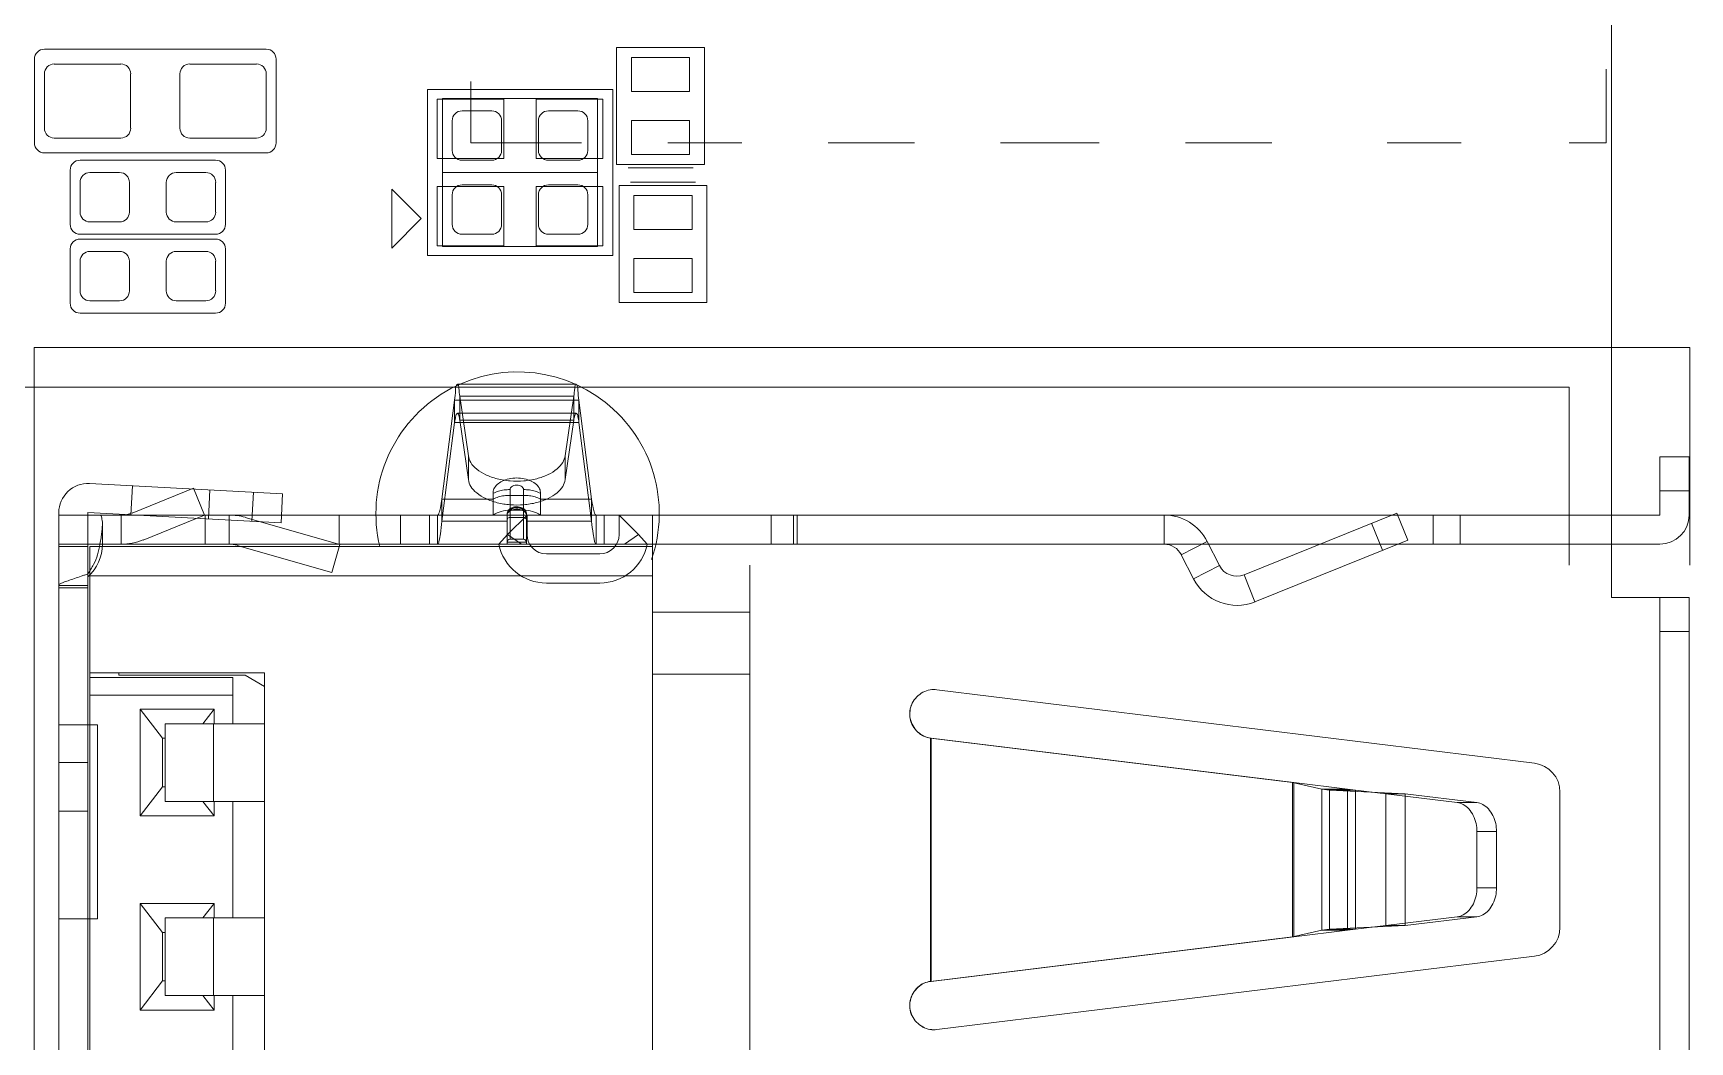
# Model space of a CAD drawing. Extents: x 14416 to 15769, y -3933 to -3562.
# Drawn here: x 14560.13 to 14577.21, y -3844.55 to -3834.16 of the extents above; entities that cross this region are included whole.
import ezdxf

# ---------------------------------------------------------------- set-up
doc = ezdxf.new("R2010")
doc.units = 0
doc.header["$LTSCALE"] = 3
doc.layers.get('0').update_dxf_attribs({"color": 2, "linetype": 'CONTINUOUS', "lineweight": 9})

msp = doc.modelspace()

# ---------------------------------------------------------------- linework, layer by layer
at = {"color": 4, "linetype": 'Continuous'}
msp.add_line((14576.399, -3835.523), (14576.399, -3814.723), dxfattribs=at)
at = {"color": 2, "linetype": 'Continuous'}
msp.add_line((14576.4, -3839.638), (14576.4, -3832.623), dxfattribs=at)
at = {"color": 5, "linetype": 'Continuous'}
for p, q in [((14560.149, -3835.29), (14560.149, -3834.426)), ((14560.25, -3834.324), (14562.536, -3834.324)), ((14562.638, -3834.426), (14562.638, -3835.29)), ((14566.148, -3835.51), (14566.148, -3834.307)), ((14566.148, -3834.307), (14567.053, -3834.307)), ((14567.053, -3834.307), (14567.053, -3835.51)), ((14576.345, -3835.29), (14576.345, -3834.528)), ((14564.197, -3836.45), (14564.197, -3834.739)), ((14564.197, -3834.739), (14566.108, -3834.739)), ((14564.644, -3834.655), (14564.644, -3835.29)), ((14566.108, -3834.739), (14566.108, -3836.45)), ((14564.352, -3834.832), (14564.352, -3836.356)), ((14565.952, -3834.832), (14564.352, -3834.832)), ((14565.952, -3836.356), (14565.952, -3834.832)), ((14564.644, -3835.29), (14565.787, -3835.29)), ((14566.676, -3835.29), (14567.438, -3835.29)), ((14568.327, -3835.29), (14569.216, -3835.29)), ((14570.105, -3835.29), (14571.121, -3835.29)), ((14572.01, -3835.29), (14572.899, -3835.29)), ((14574.088, -3835.29), (14574.85, -3835.29)), ((14575.964, -3835.29), (14576.345, -3835.29)), ((14562.536, -3835.391), (14560.25, -3835.391)), ((14560.618, -3835.467), (14562.015, -3835.467)), ((14560.517, -3836.128), (14560.517, -3835.569)), ((14562.117, -3835.569), (14562.117, -3836.128)), ((14564.352, -3835.594), (14565.952, -3835.594)), ((14567.053, -3835.51), (14566.148, -3835.51)), ((14566.935, -3835.546), (14566.266, -3835.546)), ((14563.83, -3836.372), (14563.83, -3835.766)), ((14563.83, -3835.766), (14564.133, -3836.069)), ((14566.173, -3836.933), (14566.173, -3835.729)), ((14566.173, -3835.729), (14567.078, -3835.729)), ((14566.291, -3835.693), (14566.96, -3835.693)), ((14567.078, -3835.729), (14567.078, -3836.933)), ((14564.133, -3836.069), (14563.83, -3836.372)), ((14562.015, -3836.229), (14560.618, -3836.229)), ((14560.618, -3836.28), (14562.015, -3836.28)), ((14560.517, -3836.941), (14560.517, -3836.382)), ((14562.117, -3836.382), (14562.117, -3836.941)), ((14566.108, -3836.45), (14564.197, -3836.45)), ((14564.352, -3836.356), (14565.952, -3836.356)), ((14567.078, -3836.933), (14566.173, -3836.933)), ((14562.015, -3837.042), (14560.618, -3837.042)), ((14560.146, -3853.959), (14560.146, -3837.397)), ((14560.146, -3837.397), (14577.208, -3837.397)), ((14577.207, -3839.638), (14577.207, -3837.397)), ((14575.963, -3837.804), (14550.961, -3837.804)), ((14575.963, -3839.638), (14575.963, -3837.804))]:
    msp.add_line(p, q, dxfattribs=at)
at = {"color": 6, "linetype": 'Continuous'}
for p, q in [((14566.3, -3834.759), (14566.3, -3834.409)), ((14566.3, -3834.409), (14566.9, -3834.409)), ((14566.9, -3834.409), (14566.9, -3834.759)), ((14560.25, -3835.137), (14560.25, -3834.578)), ((14560.352, -3834.477), (14561.038, -3834.477)), ((14561.139, -3834.578), (14561.139, -3835.137)), ((14561.647, -3835.137), (14561.647, -3834.578)), ((14561.749, -3834.477), (14562.435, -3834.477)), ((14562.536, -3834.578), (14562.536, -3835.137)), ((14566.9, -3834.759), (14566.3, -3834.759)), ((14564.298, -3835.45), (14564.298, -3834.84)), ((14564.298, -3834.84), (14564.984, -3834.84)), ((14564.555, -3834.959), (14564.86, -3834.959)), ((14564.984, -3834.84), (14564.984, -3835.45)), ((14565.32, -3835.45), (14565.32, -3834.84)), ((14565.32, -3834.84), (14566.006, -3834.84)), ((14565.444, -3834.959), (14565.749, -3834.959)), ((14566.006, -3834.84), (14566.006, -3835.45)), ((14564.454, -3835.366), (14564.454, -3835.061)), ((14564.962, -3835.061), (14564.962, -3835.366)), ((14565.343, -3835.366), (14565.343, -3835.061)), ((14565.851, -3835.061), (14565.851, -3835.366)), ((14566.3, -3835.409), (14566.3, -3835.059)), ((14566.3, -3835.059), (14566.9, -3835.059)), ((14566.9, -3835.059), (14566.9, -3835.409)), ((14561.038, -3835.239), (14560.352, -3835.239)), ((14562.435, -3835.239), (14561.749, -3835.239)), ((14564.984, -3835.45), (14564.298, -3835.45)), ((14564.86, -3835.467), (14564.555, -3835.467)), ((14566.006, -3835.45), (14565.32, -3835.45)), ((14565.749, -3835.467), (14565.444, -3835.467)), ((14566.9, -3835.409), (14566.3, -3835.409)), ((14560.72, -3835.594), (14561.025, -3835.594)), ((14561.609, -3835.594), (14561.914, -3835.594)), ((14560.618, -3836.001), (14560.618, -3835.696)), ((14561.126, -3835.696), (14561.126, -3836.001)), ((14561.507, -3836.001), (14561.507, -3835.696)), ((14562.015, -3835.696), (14562.015, -3836.001)), ((14564.298, -3836.348), (14564.298, -3835.739)), ((14564.298, -3835.739), (14564.984, -3835.739)), ((14564.454, -3836.128), (14564.454, -3835.823)), ((14564.555, -3835.721), (14564.86, -3835.721)), ((14564.962, -3835.823), (14564.962, -3836.128)), ((14564.984, -3835.739), (14564.984, -3836.348)), ((14565.32, -3836.348), (14565.32, -3835.739)), ((14565.32, -3835.739), (14566.006, -3835.739)), ((14565.343, -3836.128), (14565.343, -3835.823)), ((14565.444, -3835.721), (14565.749, -3835.721)), ((14565.851, -3835.823), (14565.851, -3836.128)), ((14566.006, -3835.739), (14566.006, -3836.348)), ((14566.326, -3836.181), (14566.326, -3835.831)), ((14566.326, -3835.831), (14566.926, -3835.831)), ((14566.926, -3835.831), (14566.926, -3836.181)), ((14561.025, -3836.102), (14560.72, -3836.102)), ((14561.914, -3836.102), (14561.609, -3836.102)), ((14564.86, -3836.229), (14564.555, -3836.229)), ((14565.749, -3836.229), (14565.444, -3836.229)), ((14566.926, -3836.181), (14566.326, -3836.181)), ((14560.618, -3836.814), (14560.618, -3836.509)), ((14560.72, -3836.407), (14561.025, -3836.407)), ((14561.126, -3836.509), (14561.126, -3836.814)), ((14561.507, -3836.814), (14561.507, -3836.509)), ((14561.609, -3836.407), (14561.914, -3836.407)), ((14562.015, -3836.509), (14562.015, -3836.814)), ((14564.984, -3836.348), (14564.298, -3836.348)), ((14566.006, -3836.348), (14565.32, -3836.348)), ((14566.326, -3836.831), (14566.326, -3836.481)), ((14566.326, -3836.481), (14566.926, -3836.481)), ((14566.926, -3836.481), (14566.926, -3836.831)), ((14566.926, -3836.831), (14566.326, -3836.831)), ((14561.025, -3836.915), (14560.72, -3836.915)), ((14561.914, -3836.915), (14561.609, -3836.915)), ((14564.507, -3837.773), (14565.731, -3837.773)), ((14564.348, -3838.958), (14564.478, -3837.939)), ((14564.478, -3837.939), (14564.478, -3838.168)), ((14565.759, -3837.939), (14564.478, -3837.939)), ((14564.532, -3838.145), (14564.532, -3837.899)), ((14564.532, -3837.899), (14564.62, -3838.512)), ((14564.532, -3837.899), (14565.706, -3837.899)), ((14565.617, -3838.512), (14565.706, -3837.899)), ((14565.706, -3837.899), (14565.706, -3838.145)), ((14565.759, -3838.168), (14565.759, -3837.939)), ((14565.759, -3837.939), (14565.89, -3838.958)), ((14564.348, -3839.187), (14564.478, -3838.168)), ((14565.759, -3838.168), (14564.478, -3838.168)), ((14564.507, -3838.073), (14565.731, -3838.073)), ((14564.532, -3838.145), (14564.62, -3838.758)), ((14564.532, -3838.145), (14565.706, -3838.145)), ((14565.617, -3838.758), (14565.706, -3838.145)), ((14565.759, -3838.168), (14565.89, -3839.187)), ((14564.62, -3838.512), (14564.62, -3838.758)), ((14565.617, -3838.758), (14565.617, -3838.512)), ((14576.899, -3839.123), (14576.899, -3838.523)), ((14576.899, -3838.523), (14577.199, -3838.523)), ((14577.199, -3839.123), (14577.199, -3838.523)), ((14562.706, -3838.903), (14560.714, -3838.799)), ((14561.142, -3839.122), (14561.158, -3838.822)), ((14561.154, -3839.102), (14561.788, -3838.846)), ((14561.9, -3839.124), (14561.788, -3838.846)), ((14561.957, -3838.864), (14561.941, -3839.163)), ((14562.39, -3839.187), (14562.406, -3838.887)), ((14562.69, -3839.203), (14562.706, -3838.903)), ((14564.874, -3839.123), (14564.874, -3838.899)), ((14565.049, -3838.861), (14565.049, -3839.073)), ((14565.189, -3839.073), (14565.189, -3838.861)), ((14565.363, -3838.899), (14565.363, -3839.123)), ((14576.899, -3838.873), (14577.199, -3838.873)), ((14564.348, -3839.187), (14564.348, -3838.958)), ((14564.874, -3838.958), (14564.348, -3838.958)), ((14565.189, -3838.92), (14565.049, -3838.92)), ((14565.049, -3839.073), (14565.189, -3839.073)), ((14565.89, -3838.958), (14565.363, -3838.958)), ((14565.89, -3838.958), (14565.89, -3839.187)), ((14560.399, -3852.248), (14560.399, -3839.098)), ((14560.399, -3839.123), (14576.899, -3839.123)), ((14560.699, -3839.098), (14560.699, -3852.248)), ((14560.699, -3839.098), (14562.69, -3839.203)), ((14560.849, -3839.423), (14560.849, -3839.211)), ((14561.267, -3839.38), (14561.9, -3839.124)), ((14561.909, -3839.423), (14561.909, -3839.123)), ((14562.32, -3839.147), (14563.296, -3839.427)), ((14563.289, -3839.423), (14563.289, -3839.123)), ((14563.919, -3839.423), (14563.919, -3839.123)), ((14564.219, -3839.423), (14564.219, -3839.123)), ((14564.301, -3839.123), (14564.301, -3839.423)), ((14565.019, -3839.187), (14564.348, -3839.187)), ((14565.019, -3839.423), (14565.019, -3839.113)), ((14565.049, -3839.09), (14565.049, -3839.373)), ((14565.189, -3839.149), (14565.049, -3839.149)), ((14565.189, -3839.373), (14565.189, -3839.09)), ((14565.219, -3839.423), (14565.219, -3839.113)), ((14565.89, -3839.187), (14565.219, -3839.187)), ((14565.224, -3839.323), (14565.224, -3839.123)), ((14565.936, -3839.423), (14565.936, -3839.123)), ((14566.019, -3839.423), (14566.019, -3839.123)), ((14566.174, -3839.323), (14566.174, -3839.123)), ((14566.519, -3839.123), (14566.519, -3839.448)), ((14567.739, -3839.123), (14567.739, -3839.423)), ((14567.97, -3839.423), (14567.97, -3839.123)), ((14568.007, -3839.423), (14568.007, -3839.123)), ((14571.789, -3839.423), (14571.789, -3839.123)), ((14572.614, -3839.739), (14574.188, -3839.103)), ((14574.041, -3839.486), (14573.928, -3839.208)), ((14574.3, -3839.381), (14574.188, -3839.103)), ((14574.561, -3839.423), (14574.561, -3839.123)), ((14574.839, -3839.423), (14574.839, -3839.123)), ((14560.849, -3839.423), (14560.849, -3839.335)), ((14565.219, -3839.403), (14565.019, -3839.403)), ((14565.049, -3839.373), (14565.189, -3839.373)), ((14571.967, -3839.533), (14572.234, -3839.396)), ((14572.361, -3839.644), (14572.234, -3839.396)), ((14572.726, -3840.017), (14574.3, -3839.381)), ((14576.899, -3839.423), (14560.399, -3839.423)), ((14560.699, -3839.448), (14560.399, -3839.448)), ((14562.237, -3839.435), (14563.213, -3839.715)), ((14563.296, -3839.427), (14563.213, -3839.715)), ((14565.424, -3839.523), (14565.974, -3839.523)), ((14572.093, -3839.78), (14571.967, -3839.533)), ((14560.699, -3839.759), (14560.699, -3839.848)), ((14572.361, -3839.644), (14572.093, -3839.78)), ((14572.726, -3840.017), (14572.614, -3839.739)), ((14576.399, -3839.638), (14576.399, -3839.973)), ((14560.399, -3839.847), (14560.699, -3839.848)), ((14560.699, -3839.873), (14560.399, -3839.873)), ((14560.399, -3839.874), (14560.552, -3839.874)), ((14560.552, -3839.874), (14560.695, -3839.873)), ((14565.974, -3839.823), (14565.424, -3839.823)), ((14576.399, -3839.973), (14577.199, -3839.973)), ((14576.899, -3851.373), (14576.899, -3839.973)), ((14577.199, -3851.373), (14577.199, -3839.973)), ((14576.899, -3840.323), (14577.199, -3840.323)), ((14569.299, -3840.952), (14569.299, -3840.952)), ((14569.449, -3840.923), (14575.605, -3841.679)), ((14569.172, -3841.131), (14569.173, -3841.128)), ((14569.173, -3841.128), (14569.173, -3841.124)), ((14569.184, -3841.085), (14569.185, -3841.083)), ((14569.184, -3841.086), (14569.184, -3841.085)), ((14569.184, -3841.087), (14569.184, -3841.086)), ((14569.185, -3841.083), (14569.186, -3841.081)), ((14569.186, -3841.079), (14569.187, -3841.078)), ((14569.186, -3841.08), (14569.186, -3841.079)), ((14569.186, -3841.081), (14569.186, -3841.08)), ((14569.187, -3841.078), (14569.187, -3841.077)), ((14569.187, -3841.078), (14569.187, -3841.078)), ((14560.799, -3841.283), (14560.399, -3841.283)), ((14560.799, -3843.283), (14560.799, -3841.283)), ((14569.169, -3841.154), (14569.17, -3841.151)), ((14569.169, -3841.157), (14569.169, -3841.154)), ((14569.169, -3841.16), (14569.169, -3841.157)), ((14569.169, -3841.162), (14569.169, -3841.16)), ((14569.17, -3841.146), (14569.171, -3841.143)), ((14569.17, -3841.149), (14569.17, -3841.146)), ((14569.17, -3841.151), (14569.17, -3841.149)), ((14569.171, -3841.137), (14569.172, -3841.134)), ((14569.171, -3841.14), (14569.171, -3841.137)), ((14569.171, -3841.143), (14569.171, -3841.14)), ((14569.172, -3841.134), (14569.172, -3841.131)), ((14569.383, -3841.42), (14569.383, -3843.927)), ((14569.383, -3841.42), (14569.388, -3841.42)), ((14573.114, -3841.878), (14569.383, -3841.42)), ((14569.388, -3841.42), (14569.388, -3843.927)), ((14573.125, -3841.878), (14569.388, -3841.42)), ((14560.399, -3841.673), (14560.699, -3841.673)), ((14573.114, -3843.468), (14573.114, -3841.878)), ((14573.114, -3841.878), (14573.125, -3841.878)), ((14573.114, -3841.878), (14573.414, -3841.947)), ((14573.125, -3843.468), (14573.125, -3841.878)), ((14573.125, -3841.878), (14573.681, -3841.947)), ((14573.414, -3843.4), (14573.414, -3841.947)), ((14573.681, -3841.947), (14573.414, -3841.947)), ((14573.493, -3841.956), (14573.414, -3841.947)), ((14573.493, -3843.39), (14573.493, -3841.956)), ((14573.761, -3841.956), (14573.493, -3841.956)), ((14574.275, -3841.995), (14573.493, -3841.956)), ((14573.681, -3843.4), (14573.681, -3841.947)), ((14573.761, -3841.956), (14573.681, -3841.947)), ((14573.761, -3843.39), (14573.761, -3841.956)), ((14574.073, -3841.995), (14573.761, -3841.956)), ((14573.939, -3841.978), (14573.939, -3841.978)), ((14575.869, -3843.37), (14575.869, -3841.977)), ((14574.073, -3843.352), (14574.073, -3841.995)), ((14574.275, -3841.995), (14574.073, -3841.995)), ((14574.811, -3842.085), (14574.073, -3841.995)), ((14574.275, -3843.352), (14574.275, -3841.995)), ((14575.013, -3842.085), (14574.275, -3841.995)), ((14574.811, -3842.085), (14575.013, -3842.085)), ((14560.699, -3842.173), (14560.399, -3842.173)), ((14575.013, -3842.962), (14575.013, -3842.384)), ((14575.013, -3842.384), (14575.215, -3842.384)), ((14575.215, -3842.962), (14575.215, -3842.384)), ((14575.013, -3842.962), (14575.215, -3842.962)), ((14560.399, -3843.283), (14560.799, -3843.283)), ((14574.073, -3843.352), (14574.811, -3843.261)), ((14574.275, -3843.352), (14575.013, -3843.261)), ((14574.811, -3843.261), (14575.013, -3843.261)), ((14569.383, -3843.927), (14573.114, -3843.468)), ((14569.388, -3843.927), (14573.125, -3843.468)), ((14573.414, -3843.4), (14573.114, -3843.468)), ((14573.114, -3843.468), (14573.125, -3843.468)), ((14573.681, -3843.4), (14573.125, -3843.468)), ((14573.414, -3843.4), (14573.493, -3843.39)), ((14573.681, -3843.4), (14573.414, -3843.4)), ((14573.493, -3843.39), (14574.275, -3843.352)), ((14573.761, -3843.39), (14573.493, -3843.39)), ((14573.681, -3843.4), (14573.761, -3843.39)), ((14573.761, -3843.39), (14574.073, -3843.352)), ((14573.939, -3843.368), (14573.939, -3843.368)), ((14574.275, -3843.352), (14574.073, -3843.352)), ((14569.449, -3844.423), (14575.605, -3843.667)), ((14569.383, -3843.927), (14569.388, -3843.927)), ((14569.169, -3844.191), (14569.169, -3844.19)), ((14569.169, -3844.192), (14569.169, -3844.191)), ((14569.169, -3844.193), (14569.169, -3844.192)), ((14569.17, -3844.195), (14569.169, -3844.193)), ((14569.17, -3844.196), (14569.17, -3844.195)), ((14569.17, -3844.198), (14569.17, -3844.196)), ((14569.17, -3844.199), (14569.17, -3844.198)), ((14569.17, -3844.201), (14569.17, -3844.199)), ((14569.17, -3844.202), (14569.17, -3844.201)), ((14569.171, -3844.206), (14569.17, -3844.202)), ((14569.173, -3844.22), (14569.172, -3844.217)), ((14569.173, -3844.222), (14569.173, -3844.22)), ((14569.174, -3844.225), (14569.173, -3844.222)), ((14569.174, -3844.227), (14569.174, -3844.225)), ((14569.175, -3844.229), (14569.174, -3844.227)), ((14569.175, -3844.231), (14569.175, -3844.229)), ((14569.176, -3844.233), (14569.175, -3844.231)), ((14569.176, -3844.235), (14569.176, -3844.233)), ((14569.177, -3844.237), (14569.176, -3844.235)), ((14569.177, -3844.239), (14569.177, -3844.237)), ((14569.177, -3844.24), (14569.177, -3844.239)), ((14569.178, -3844.242), (14569.177, -3844.24)), ((14569.178, -3844.244), (14569.178, -3844.242)), ((14569.179, -3844.246), (14569.178, -3844.244)), ((14569.179, -3844.247), (14569.179, -3844.246)), ((14569.18, -3844.249), (14569.179, -3844.247)), ((14569.181, -3844.251), (14569.18, -3844.249)), ((14569.181, -3844.253), (14569.181, -3844.251)), ((14569.182, -3844.255), (14569.181, -3844.253)), ((14569.292, -3844.391), (14569.294, -3844.392))]:
    msp.add_line(p, q, dxfattribs=at)
at = {"color": 7, "linetype": 'Continuous'}
for p, q in [((14576.399, -3839.638), (14576.399, -3835.523)), ((14561.042, -3839.423), (14561.042, -3839.123)), ((14562.154, -3839.423), (14562.154, -3839.123)), ((14565.024, -3839.323), (14565.224, -3839.123)), ((14566.374, -3839.323), (14566.174, -3839.123)), ((14564.934, -3839.423), (14565.024, -3839.323)), ((14565.168, -3839.423), (14565.024, -3839.323)), ((14566.23, -3839.423), (14566.374, -3839.323)), ((14566.464, -3839.423), (14566.374, -3839.323)), ((14560.719, -3839.448), (14560.719, -3851.898)), ((14560.719, -3839.448), (14566.519, -3839.448)), ((14566.519, -3851.898), (14566.519, -3839.448)), ((14566.519, -3839.748), (14560.719, -3839.748)), ((14567.519, -3839.638), (14567.519, -3851.638)), ((14566.519, -3840.123), (14567.519, -3840.123)), ((14562.519, -3840.748), (14560.719, -3840.748)), ((14561.019, -3840.773), (14561.019, -3840.748)), ((14562.319, -3840.773), (14561.019, -3840.773)), ((14562.519, -3840.889), (14562.319, -3840.773)), ((14562.519, -3840.748), (14562.519, -3850.598)), ((14567.519, -3840.763), (14566.519, -3840.763)), ((14562.194, -3840.798), (14560.719, -3840.798)), ((14562.194, -3841.273), (14562.194, -3840.798)), ((14562.194, -3840.978), (14560.719, -3840.978)), ((14561.239, -3842.223), (14561.239, -3841.123)), ((14561.469, -3841.423), (14561.239, -3841.123)), ((14561.239, -3841.123), (14561.999, -3841.123)), ((14561.999, -3841.123), (14561.884, -3841.273)), ((14561.999, -3841.123), (14561.999, -3841.273)), ((14561.494, -3842.073), (14561.494, -3841.273)), ((14562.519, -3841.273), (14561.494, -3841.273)), ((14561.994, -3841.273), (14561.994, -3842.073)), ((14561.469, -3841.923), (14561.469, -3841.423)), ((14561.469, -3841.423), (14561.494, -3841.423)), ((14561.469, -3841.923), (14561.239, -3842.223)), ((14561.494, -3841.923), (14561.469, -3841.923)), ((14562.519, -3842.073), (14561.494, -3842.073)), ((14561.884, -3842.073), (14561.999, -3842.223)), ((14561.999, -3842.073), (14561.999, -3842.223)), ((14562.194, -3843.273), (14562.194, -3842.073)), ((14561.999, -3842.223), (14561.239, -3842.223)), ((14561.239, -3844.223), (14561.239, -3843.123)), ((14561.239, -3843.123), (14561.469, -3843.423)), ((14561.239, -3843.123), (14561.999, -3843.123)), ((14561.999, -3843.123), (14561.884, -3843.273)), ((14561.999, -3843.123), (14561.999, -3843.273)), ((14561.494, -3844.073), (14561.494, -3843.273)), ((14562.519, -3843.273), (14561.494, -3843.273)), ((14561.994, -3843.273), (14561.994, -3844.073)), ((14561.469, -3843.923), (14561.469, -3843.423)), ((14561.469, -3843.423), (14561.494, -3843.423)), ((14561.239, -3844.223), (14561.469, -3843.923)), ((14561.494, -3843.923), (14561.469, -3843.923)), ((14561.494, -3844.073), (14562.519, -3844.073)), ((14561.884, -3844.073), (14561.999, -3844.223)), ((14561.999, -3844.073), (14561.999, -3844.223)), ((14562.194, -3845.273), (14562.194, -3844.073)), ((14561.999, -3844.223), (14561.239, -3844.223))]:
    msp.add_line(p, q, dxfattribs=at)
at = {"color": 5, "linetype": 'Continuous'}
for centre, start, end in [((14560.25, -3834.426), 90, 180), ((14562.536, -3834.426), 360, 90), ((14560.25, -3835.29), 180, 270), ((14562.536, -3835.29), 270, 0), ((14560.618, -3835.569), 90, 180), ((14562.015, -3835.569), 360, 90), ((14560.618, -3836.128), 180, 270), ((14562.015, -3836.128), 270, 0), ((14560.618, -3836.382), 90, 180), ((14562.015, -3836.382), 360, 90), ((14560.618, -3836.941), 180, 270), ((14562.015, -3836.941), 270, 0)]:
    msp.add_arc(centre, 0.102, start, end, dxfattribs=at)
at = {"color": 6, "linetype": 'Continuous'}
for centre, radius, start, end in [((14560.352, -3834.578), 0.102, 90, 180), ((14561.038, -3834.578), 0.102, 360, 90), ((14561.749, -3834.578), 0.102, 90, 180), ((14562.435, -3834.578), 0.102, 360, 90), ((14564.555, -3835.061), 0.102, 90, 180), ((14564.86, -3835.061), 0.102, 360, 90), ((14565.444, -3835.061), 0.102, 90, 180), ((14565.749, -3835.061), 0.102, 360, 90), ((14560.352, -3835.137), 0.102, 180, 270), ((14561.038, -3835.137), 0.102, 270, 0), ((14561.749, -3835.137), 0.102, 180, 270), ((14562.435, -3835.137), 0.102, 270, 0), ((14564.555, -3835.366), 0.102, 180, 270), ((14564.86, -3835.366), 0.102, 270, 0), ((14565.444, -3835.366), 0.102, 180, 270), ((14565.749, -3835.366), 0.102, 270, 0), ((14560.72, -3835.696), 0.102, 90, 180), ((14561.025, -3835.696), 0.102, 360, 90), ((14561.609, -3835.696), 0.102, 90, 180), ((14561.914, -3835.696), 0.102, 360, 90), ((14564.555, -3835.823), 0.102, 90, 180), ((14564.86, -3835.823), 0.102, 360, 90), ((14565.444, -3835.823), 0.102, 90, 180), ((14565.749, -3835.823), 0.102, 360, 90), ((14560.72, -3836.001), 0.102, 180, 270), ((14561.025, -3836.001), 0.102, 270, 0), ((14561.609, -3836.001), 0.102, 180, 270), ((14561.914, -3836.001), 0.102, 270, 0), ((14564.555, -3836.128), 0.102, 180, 270), ((14564.86, -3836.128), 0.102, 270, 0), ((14565.444, -3836.128), 0.102, 180, 270), ((14565.749, -3836.128), 0.102, 270, 0), ((14560.72, -3836.509), 0.102, 90, 180), ((14561.025, -3836.509), 0.102, 360, 90), ((14561.609, -3836.509), 0.102, 90, 180), ((14561.914, -3836.509), 0.102, 360, 90), ((14560.72, -3836.814), 0.102, 180, 270), ((14561.025, -3836.814), 0.102, 270, 0), ((14561.609, -3836.814), 0.102, 180, 270), ((14561.914, -3836.814), 0.102, 270, 0), ((14565.127, -3839.108), 1.46, 341.0526, 193.4737), ((14560.699, -3839.098), 0.3, 87, 180), ((14565.049, -3839.403), 0.33, 90, 121.9527), ((14565.189, -3839.403), 0.33, 58.0473, 90), ((14561.042, -3838.823), 0.3, 270, 292), ((14562.154, -3839.723), 0.6, 74, 90), ((14571.789, -3839.623), 0.5, 27, 90), ((14576.899, -3839.123), 0.3, 270, 0), ((14561.042, -3838.823), 0.6, 270, 292), ((14565.049, -3839.403), 0.03, 90, 180), ((14565.189, -3839.403), 0.03, 0, 90), ((14565.424, -3839.323), 0.2, 180, 270), ((14565.974, -3839.323), 0.2, 270, 0), ((14560.399, -3839.423), 0.45, 311.8045, 0.005), ((14562.154, -3839.723), 0.3, 74, 90), ((14565.424, -3839.323), 0.5, 191.537, 270), ((14565.974, -3839.323), 0.5, 270, 348.463), ((14571.789, -3839.623), 0.2, 27, 90), ((14560.471, -3839.751), 0.228, 358.2027, 5.951), ((14572.539, -3839.553), 0.2, 207, 292), ((14572.539, -3839.553), 0.5, 207, 292), ((14575.569, -3841.977), 0.3, 0, 83), ((14575.569, -3843.37), 0.3, 277, 0)]:
    msp.add_arc(centre, radius, start, end, dxfattribs=at)
for points, knots in [([(14564.532, -3837.899), (14564.529, -3837.871), (14564.521, -3837.845), (14564.519, -3837.765), (14564.485, -3837.796), (14564.493, -3837.856), (14564.481, -3837.906), (14564.478, -3837.939)], [0, 0, 0, 0, 0.286869, 0.424098, 0.471038, 0.663481, 1, 1, 1, 1]), ([(14565.759, -3837.939), (14565.756, -3837.906), (14565.744, -3837.856), (14565.752, -3837.796), (14565.718, -3837.766), (14565.717, -3837.845), (14565.709, -3837.871), (14565.706, -3837.899)], [0, 0, 0, 0, 0.337221, 0.52966, 0.576105, 0.713563, 1, 1, 1, 1]), ([(14564.478, -3838.168), (14564.481, -3838.149), (14564.49, -3838.121), (14564.49, -3838.083), (14564.516, -3838.07), (14564.523, -3838.111), (14564.529, -3838.129), (14564.532, -3838.145)], [0, 0, 0, 0, 0.325349, 0.515505, 0.582206, 0.722414, 1, 1, 1, 1]), ([(14565.706, -3838.145), (14565.709, -3838.129), (14565.714, -3838.111), (14565.722, -3838.07), (14565.747, -3838.084), (14565.748, -3838.121), (14565.756, -3838.149), (14565.759, -3838.168)], [0, 0, 0, 0, 0.278091, 0.418163, 0.485277, 0.675435, 1, 1, 1, 1]), ([(14564.62, -3838.512), (14564.624, -3838.536), (14564.642, -3838.59), (14564.708, -3838.657), (14564.802, -3838.713), (14564.92, -3838.754), (14565.052, -3838.774), (14565.189, -3838.774), (14565.321, -3838.753), (14565.438, -3838.712), (14565.531, -3838.656), (14565.595, -3838.589), (14565.614, -3838.536), (14565.617, -3838.512)], [0, 0, 0, 0, 0.061605, 0.136961, 0.228024, 0.331749, 0.443948, 0.559468, 0.671548, 0.774611, 0.864543, 0.938906, 1, 1, 1, 1]), ([(14564.62, -3838.758), (14564.624, -3838.782), (14564.642, -3838.836), (14564.708, -3838.903), (14564.802, -3838.959), (14564.92, -3839), (14565.052, -3839.021), (14565.189, -3839.021), (14565.321, -3838.999), (14565.438, -3838.958), (14565.531, -3838.902), (14565.595, -3838.836), (14565.614, -3838.782), (14565.617, -3838.758)], [0, 0, 0, 0, 0.061605, 0.136961, 0.228024, 0.331749, 0.443948, 0.559468, 0.671548, 0.774611, 0.864543, 0.938906, 1, 1, 1, 1]), ([(14565.363, -3838.899), (14565.363, -3838.883), (14565.357, -3838.849), (14565.32, -3838.804), (14565.264, -3838.769), (14565.195, -3838.746), (14565.117, -3838.738), (14565.04, -3838.746), (14564.971, -3838.77), (14564.917, -3838.805), (14564.881, -3838.849), (14564.874, -3838.883), (14564.874, -3838.899)], [0, 0, 0, 0, 0.07278, 0.159638, 0.262802, 0.378549, 0.501938, 0.625301, 0.740506, 0.842356, 0.927912, 1, 1, 1, 1]), ([(14565.049, -3838.861), (14565.028, -3838.861), (14564.988, -3838.863), (14564.929, -3838.876), (14564.892, -3838.89), (14564.874, -3838.899)], [0, 0, 0, 0, 0.339578, 0.674356, 1, 1, 1, 1]), ([(14565.189, -3838.861), (14565.189, -3838.854), (14565.183, -3838.839), (14565.162, -3838.823), (14565.134, -3838.815), (14565.103, -3838.815), (14565.075, -3838.823), (14565.055, -3838.839), (14565.049, -3838.854), (14565.049, -3838.861)], [0, 0, 0, 0, 0.110968, 0.249947, 0.413837, 0.587162, 0.751031, 0.889551, 1, 1, 1, 1]), ([(14565.363, -3838.899), (14565.346, -3838.89), (14565.308, -3838.876), (14565.25, -3838.863), (14565.209, -3838.861), (14565.189, -3838.861)], [0, 0, 0, 0, 0.325644, 0.660422, 1, 1, 1, 1]), ([(14564.348, -3838.958), (14564.343, -3838.988), (14564.335, -3839.04), (14564.323, -3839.09), (14564.309, -3839.123), (14564.301, -3839.123)], [0, 0, 0, 0, 0.522775, 0.860871, 1, 1, 1, 1]), ([(14564.874, -3838.958), (14564.892, -3838.95), (14564.929, -3838.935), (14564.988, -3838.923), (14565.028, -3838.92), (14565.049, -3838.92)], [0, 0, 0, 0, 0.325644, 0.660422, 1, 1, 1, 1]), ([(14565.019, -3839.113), (14565.019, -3839.099), (14565.029, -3839.07), (14565.07, -3839.043), (14565.12, -3839.034), (14565.17, -3839.044), (14565.209, -3839.071), (14565.219, -3839.1), (14565.219, -3839.113)], [0, 0, 0, 0, 0.144579, 0.314261, 0.506964, 0.695649, 0.858562, 1, 1, 1, 1]), ([(14565.019, -3839.113), (14565.019, -3839.104), (14565.025, -3839.085), (14565.049, -3839.064), (14565.081, -3839.051), (14565.119, -3839.046), (14565.156, -3839.051), (14565.189, -3839.064), (14565.212, -3839.085), (14565.219, -3839.104), (14565.219, -3839.113)], [0, 0, 0, 0, 0.099488, 0.215499, 0.351492, 0.5, 0.648508, 0.784501, 0.900512, 1, 1, 1, 1]), ([(14565.219, -3839.128), (14565.219, -3839.12), (14565.215, -3839.102), (14565.191, -3839.081), (14565.158, -3839.067), (14565.118, -3839.061), (14565.078, -3839.067), (14565.045, -3839.082), (14565.022, -3839.102), (14565.019, -3839.12), (14565.019, -3839.128)], [0, 0, 0, 0, 0.089931, 0.20391, 0.345757, 0.505146, 0.662801, 0.800779, 0.911397, 1, 1, 1, 1]), ([(14565.189, -3839.09), (14565.189, -3839.083), (14565.183, -3839.068), (14565.162, -3839.052), (14565.134, -3839.044), (14565.103, -3839.044), (14565.076, -3839.052), (14565.055, -3839.068), (14565.049, -3839.083), (14565.049, -3839.09)], [0, 0, 0, 0, 0.112769, 0.251186, 0.41388, 0.58655, 0.749197, 0.887513, 1, 1, 1, 1]), ([(14565.189, -3838.92), (14565.209, -3838.92), (14565.25, -3838.923), (14565.308, -3838.935), (14565.346, -3838.95), (14565.363, -3838.958)], [0, 0, 0, 0, 0.339578, 0.674356, 1, 1, 1, 1]), ([(14565.936, -3839.123), (14565.928, -3839.123), (14565.915, -3839.09), (14565.903, -3839.04), (14565.894, -3838.988), (14565.89, -3838.958)], [0, 0, 0, 0, 0.140726, 0.475066, 1, 1, 1, 1]), ([(14560.849, -3839.211), (14560.848, -3839.2), (14560.847, -3839.18), (14560.842, -3839.153), (14560.837, -3839.133), (14560.828, -3839.123), (14560.823, -3839.123)], [0, 0, 0, 0, 0.343785, 0.640083, 0.861315, 1, 1, 1, 1]), ([(14560.823, -3839.423), (14560.827, -3839.401), (14560.834, -3839.36), (14560.842, -3839.302), (14560.847, -3839.253), (14560.848, -3839.224), (14560.849, -3839.211)], [0, 0, 0, 0, 0.316646, 0.590909, 0.818186, 1, 1, 1, 1]), ([(14564.348, -3839.187), (14564.343, -3839.23), (14564.336, -3839.306), (14564.321, -3839.371), (14564.312, -3839.423), (14564.301, -3839.423)], [0, 0, 0, 0, 0.534785, 0.871249, 1, 1, 1, 1]), ([(14565.049, -3839.09), (14565.044, -3839.09), (14565.034, -3839.092), (14565.022, -3839.1), (14565.019, -3839.109), (14565.019, -3839.113)], [0, 0, 0, 0, 0.370996, 0.705802, 1, 1, 1, 1]), ([(14565.019, -3839.172), (14565.019, -3839.168), (14565.022, -3839.159), (14565.034, -3839.151), (14565.044, -3839.149), (14565.049, -3839.149)], [0, 0, 0, 0, 0.294198, 0.629004, 1, 1, 1, 1]), ([(14565.219, -3839.113), (14565.219, -3839.109), (14565.215, -3839.1), (14565.204, -3839.092), (14565.194, -3839.09), (14565.189, -3839.09)], [0, 0, 0, 0, 0.294198, 0.629004, 1, 1, 1, 1]), ([(14565.189, -3839.149), (14565.194, -3839.149), (14565.204, -3839.151), (14565.215, -3839.159), (14565.219, -3839.168), (14565.219, -3839.172)], [0, 0, 0, 0, 0.370996, 0.705802, 1, 1, 1, 1]), ([(14565.936, -3839.423), (14565.926, -3839.423), (14565.916, -3839.371), (14565.902, -3839.306), (14565.894, -3839.23), (14565.89, -3839.187)], [0, 0, 0, 0, 0.128976, 0.465648, 1, 1, 1, 1]), ([(14560.699, -3839.727), (14560.722, -3839.698), (14560.759, -3839.634), (14560.802, -3839.532), (14560.817, -3839.46), (14560.823, -3839.423)], [0, 0, 0, 0, 0.336155, 0.665717, 1, 1, 1, 1]), ([(14560.399, -3839.847), (14560.399, -3839.846), (14560.4, -3839.844), (14560.404, -3839.838), (14560.419, -3839.828), (14560.45, -3839.815), (14560.499, -3839.797), (14560.562, -3839.777), (14560.618, -3839.757), (14560.665, -3839.741), (14560.687, -3839.732), (14560.699, -3839.727)], [0, 0, 0, 0, 0.010354, 0.023414, 0.061051, 0.174, 0.336051, 0.545003, 0.776769, 0.888503, 1, 1, 1, 1]), ([(14569.383, -3841.42), (14569.359, -3841.417), (14569.31, -3841.404), (14569.247, -3841.36), (14569.197, -3841.298), (14569.168, -3841.221), (14569.166, -3841.139), (14569.19, -3841.06), (14569.238, -3840.994), (14569.302, -3840.946), (14569.375, -3840.92), (14569.425, -3840.92), (14569.449, -3840.923)], [0, 0, 0, 0, 0.091881, 0.190551, 0.292833, 0.39599, 0.499825, 0.603977, 0.707557, 0.809712, 0.907967, 1, 1, 1, 1]), ([(14569.388, -3841.42), (14569.364, -3841.417), (14569.315, -3841.405), (14569.25, -3841.361), (14569.199, -3841.298), (14569.169, -3841.221), (14569.166, -3841.139), (14569.19, -3841.06), (14569.238, -3840.994), (14569.302, -3840.946), (14569.375, -3840.92), (14569.425, -3840.92), (14569.449, -3840.923)], [0, 0, 0, 0, 0.092842, 0.192171, 0.294967, 0.398225, 0.501693, 0.605253, 0.708311, 0.810082, 0.908062, 1, 1, 1, 1]), ([(14575.013, -3842.384), (14575.013, -3842.356), (14575.008, -3842.299), (14574.98, -3842.218), (14574.934, -3842.15), (14574.877, -3842.102), (14574.832, -3842.088), (14574.811, -3842.085)], [0, 0, 0, 0, 0.21615, 0.438676, 0.64933, 0.837137, 1, 1, 1, 1]), ([(14575.215, -3842.384), (14575.215, -3842.356), (14575.21, -3842.299), (14575.181, -3842.218), (14575.136, -3842.15), (14575.079, -3842.102), (14575.034, -3842.088), (14575.013, -3842.085)], [0, 0, 0, 0, 0.21615, 0.438676, 0.64933, 0.837137, 1, 1, 1, 1]), ([(14574.811, -3843.261), (14574.832, -3843.259), (14574.878, -3843.245), (14574.935, -3843.196), (14574.98, -3843.128), (14575.008, -3843.047), (14575.013, -3842.99), (14575.013, -3842.962)], [0, 0, 0, 0, 0.164068, 0.353774, 0.564704, 0.785375, 1, 1, 1, 1]), ([(14575.013, -3843.261), (14575.034, -3843.259), (14575.079, -3843.245), (14575.137, -3843.196), (14575.182, -3843.128), (14575.21, -3843.047), (14575.215, -3842.99), (14575.215, -3842.962)], [0, 0, 0, 0, 0.164068, 0.353774, 0.564704, 0.785375, 1, 1, 1, 1]), ([(14569.449, -3844.423), (14569.425, -3844.426), (14569.374, -3844.427), (14569.3, -3844.4), (14569.236, -3844.351), (14569.189, -3844.284), (14569.166, -3844.205), (14569.17, -3844.123), (14569.2, -3844.047), (14569.251, -3843.985), (14569.315, -3843.942), (14569.364, -3843.93), (14569.388, -3843.927)], [0, 0, 0, 0, 0.092842, 0.192171, 0.294967, 0.398225, 0.501693, 0.605253, 0.708311, 0.810082, 0.908062, 1, 1, 1, 1]), ([(14569.449, -3844.423), (14569.425, -3844.426), (14569.374, -3844.426), (14569.3, -3844.4), (14569.236, -3844.351), (14569.188, -3844.284), (14569.165, -3844.205), (14569.169, -3844.123), (14569.198, -3844.047), (14569.248, -3843.985), (14569.311, -3843.942), (14569.36, -3843.93), (14569.383, -3843.927)], [0, 0, 0, 0, 0.093171, 0.193074, 0.296284, 0.399944, 0.503928, 0.607913, 0.710981, 0.812197, 0.909221, 1, 1, 1, 1])]:
    msp.add_open_spline(points, degree=3, knots=knots, dxfattribs=at)

doc.saveas('drawing.dxf')
